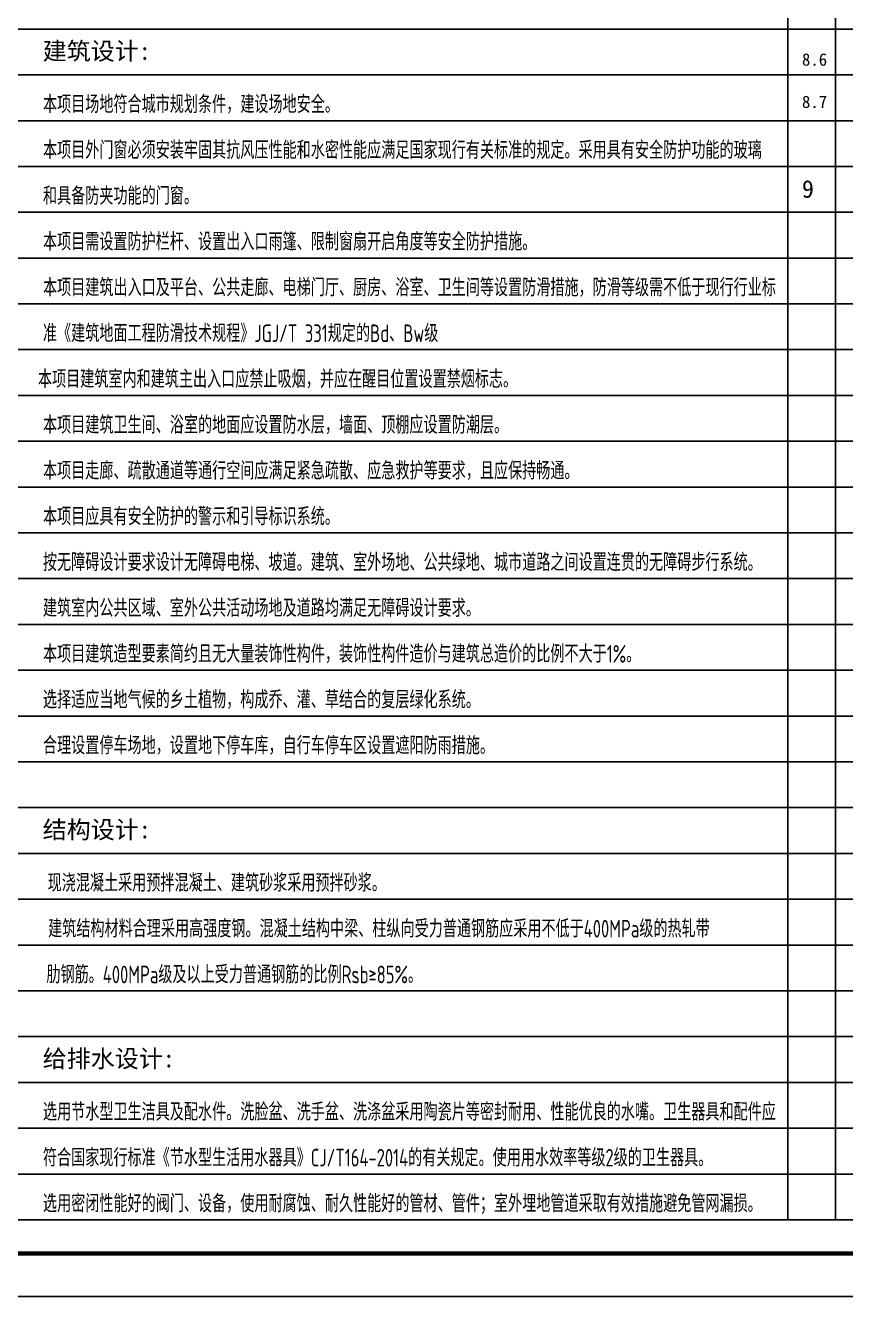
# Model space of a CAD drawing. Extents: x -518115 to 389031, y -231062 to 1628073.
# Drawn here: x 38467 to 57480, y 844382 to 873858 of the extents above; entities that cross this region are included whole.
import ezdxf

# ---------------------------------------------------------------- set-up
doc = ezdxf.new("R2010")
doc.units = 0
doc.header["$LTSCALE"] = 1000
doc.header["$MEASUREMENT"] = 0
doc.layers.add('cr-说明', color=15, linetype='Continuous', lineweight=13)
for name, color, linetype in [('Defpoint', 7, 'Continuous'), ('FLOR-OTLN', 31, 'Continuous'), ('图框', 140, 'Continuous')]:
    doc.layers.add(name, color=color, linetype=linetype)
doc.layers.add('yichutu', color=7, linetype='Continuous', true_color=0xffffff, plot=False)
doc.styles.add('AADRI_ST', font='stedi.shx', dxfattribs={"width": 0.7, "bigfont": 'hztxt.shx'})
doc.styles.add('HT', font='')
doc.styles.get('HT').set_extended_font_data('SimHei')

# ---------------------------------------------------------------- blocks, each defined once
blk = doc.blocks.new('TK')
at = {"layer": '图框'}
blk.add_lwpolyline([(465375, 548714), (549475, 548714), (549475, 489314), (465375, 489314)], close=True, dxfattribs=at)
blk.add_lwpolyline([(465375, 548714), (549475, 548714), (549475, 489314), (465375, 489314)], close=True, dxfattribs=at)
at = {"layer": '图框', "const_width": 100}
blk.add_lwpolyline([(548475, 490314), (548475, 547714), (467875, 547714), (467875, 490314)], close=True, dxfattribs=at)
blk = doc.blocks.new('yct-841-594-84100-59399.9999999999-100-1000.0')
at = {"layer": 'yichutu', "color": 7, "true_color": 0xffffff}
blk.add_lwpolyline([(0, 0), (0, 59400), (84100, 59400), (84100, 0)], close=True, dxfattribs=at)

msp = doc.modelspace()

# ---------------------------------------------------------------- linework, layer by layer
at = {"layer": 'Defpoint', "color": 252}
for p, q in [((56138.3, 846161.6), (56138.3, 901384.2)), ((57244.3, 846161.6), (57244.3, 901384.2)), ((75119, 873772.9), (1514.1, 873772.9)), ((75119, 872710.9), (1514.1, 872710.9)), ((75119, 871648.9), (1514.1, 871648.9)), ((75119, 870587), (1514.1, 870587)), ((75119, 869525), (1514.1, 869525)), ((75119, 868463), (1514.1, 868463)), ((75119, 867401), (1514.1, 867401)), ((75119, 866339.1), (1514.1, 866339.1)), ((75119, 865277.1), (1514.1, 865277.1)), ((75119, 864215.1), (1514.1, 864215.1)), ((75119, 863153.2), (1514.1, 863153.2)), ((75119, 862091.2), (1514.1, 862091.2)), ((75119, 861029.2), (1514.1, 861029.2)), ((75119, 859967.2), (1514.1, 859967.2)), ((75119, 858905.3), (1514.1, 858905.3)), ((75119, 857843.3), (1514.1, 857843.3)), ((75119, 856781.3), (1514.1, 856781.3)), ((75119, 855719.3), (1514.1, 855719.3)), ((75119, 854657.4), (1514.1, 854657.4)), ((75119, 853595.4), (1514.1, 853595.4)), ((75119, 852533.4), (1514.1, 852533.4)), ((75119, 851471.5), (1514.1, 851471.5)), ((75119, 850409.5), (1514.1, 850409.5)), ((75119, 849347.5), (1514.1, 849347.5)), ((75119, 848285.5), (1514.1, 848285.5)), ((75119, 847223.6), (1514.1, 847223.6)), ((75119, 846161.6), (1514.1, 846161.6))]:
    msp.add_line(p, q, dxfattribs=at)

# ---------------------------------------------------------------- block references
msp.add_blockref('TK', (-466360.9, 355068.4))
at = {"layer": 'yichutu'}
msp.add_blockref('yct-841-594-84100-59399.9999999999-100-1000.0', (-985.9, 844382.1), dxfattribs=at)

# ---------------------------------------------------------------- texts
at = {"layer": 'cr-说明', "style": 'HT'}
for s, height, p in [('建筑设计:', 408.45, (38866.5, 873059.7)), ('8.6', 285.92, (56469.4, 872924.4)), ('8.7', 285.92, (56469.4, 871943.2)), ('9', 408.5, (56468.8, 869861.1)), ('结构设计:', 408.45, (38866.5, 855006.2)), ('给排水设计:', 408.45, (38866.5, 849696.3))]:
    msp.add_text(s, height=height, dxfattribs=at).set_placement(p)
at = {"layer": 'FLOR-OTLN', "color": 4, "style": 'AADRI_ST', "width": 0.8}
for s, p in [('本项目场地符合城市规划条件，建设场地安全。', (38873.2, 871824.2)), ('本项目外门窗必须安装牢固其抗风压性能和水密性能应满足国家现行有关标准的规定。采用具有安全防护功能的玻璃', (38873.2, 870762.2)), ('和具备防夹功能的门窗。', (38873.2, 869700.2)), ('本项目需设置防护栏杆、设置出入口雨篷、限制窗扇开启角度等安全防护措施。   ', (38873.2, 868638.3)), ('本项目建筑出入口及平台、公共走廊、电梯门厅、厨房、浴室、卫生间等设置防滑措施，防滑等级需不低于现行行业标', (38873.2, 867576.3)), ('准《建筑地面工程防滑技术规程》JGJ/T 331规定的Bd、Bw级', (38873.2, 866514.3)), ('本项目建筑室内和建筑主出入口应禁止吸烟，并应在醒目位置设置禁烟标志。', (38756.3, 865452.4)), ('本项目建筑卫生间、浴室的地面应设置防水层，墙面、顶棚应设置防潮层。', (38873.2, 864390.4)), ('本项目走廊、疏散通道等通行空间应满足紧急疏散、应急救护等要求，且应保持畅通。', (38873.2, 863328.4)), ('本项目应具有安全防护的警示和引导标识系统。', (38873.2, 862266.4)), ('按无障碍设计要求设计无障碍电梯、坡道。建筑、室外场地、公共绿地、城市道路之间设置连贯的无障碍步行系统。', (38873.2, 861204.5)), ('建筑室内公共区域、室外公共活动场地及道路均满足无障碍设计要求。', (38873.2, 860142.5)), ('本项目建筑造型要素简约且无大量装饰性构件，装饰性构件造价与建筑总造价的比例不大于1%%%。', (38873.2, 859080.5)), ('选择适应当地气候的乡土植物，构成乔、灌、草结合的复层绿化系统。', (38873.2, 858018.5)), ('合理设置停车场地，设置地下停车库，自行车停车区设置遮阳防雨措施。', (38873.2, 856956.6)), ('现浇混凝土采用预拌混凝土、建筑砂浆采用预拌砂浆。', (38982, 853770.7)), ('建筑结构材料合理采用高强度钢。混凝土结构中梁、柱纵向受力普通钢筋应采用不低于400MPa级的热轧带', (38993.4, 852708.7)), ('肋钢筋。400MPa级及以上受力普通钢筋的比例Rsb≥85%%%。', (38953.1, 851646.7)), ('选用节水型卫生洁具及配水件。洗脸盆、洗手盆、洗涤盆采用陶瓷片等密封耐用、性能优良的水嘴。卫生器具和配件应', (38873.2, 848460.8)), ('符合国家现行标准《节水型生活用水器具》CJ/T164-2014的有关规定。使用用水效率等级2级的卫生器具。', (38873.2, 847398.8)), ('选用密闭性能好的阀门、设备，使用耐腐蚀、耐久性能好的管材、管件；室外埋地管道采取有效措施避免管网漏损。', (38873.2, 846336.8))]:
    msp.add_text(s, height=408.451, dxfattribs=at).set_placement(p)

doc.saveas('drawing.dxf')
